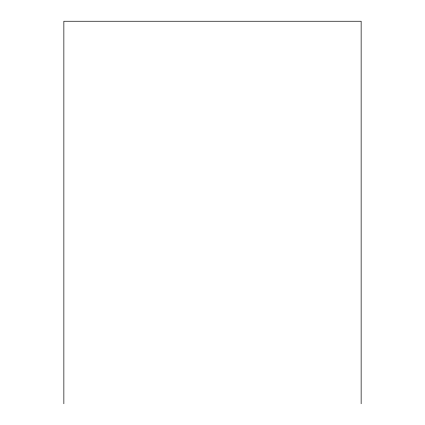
<?xml version="1.0" encoding="UTF-8"?>
<svg xmlns="http://www.w3.org/2000/svg" width="425" height="425" viewBox="0 0 425 425"><rect width="100%" height="100%" fill="white"/><g stroke="black" fill="none" stroke-linecap="round" stroke-linejoin="round"><path stroke-width="0.64" d="M361.144 403.75L361.144 21.25L63.856 21.25L63.856 403.75"/></g></svg>
